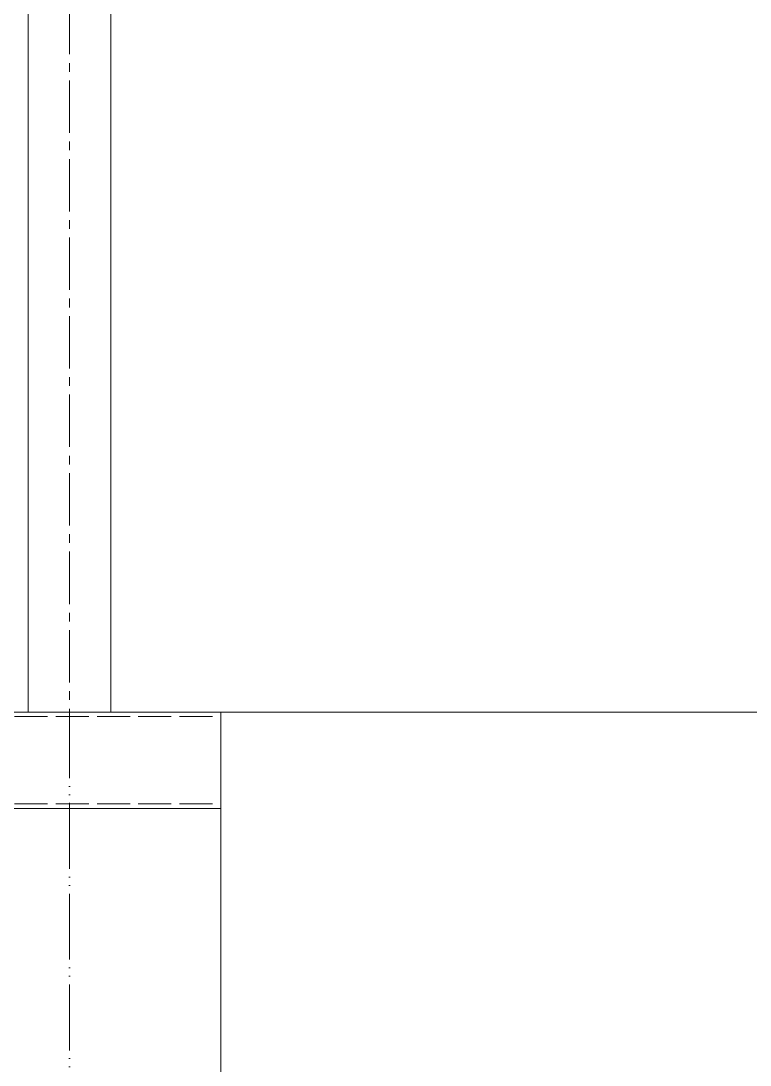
# Model space of a CAD drawing. Header units: millimetres. Extents: x 163705 to 1616509, y 81827 to 302547.
# Drawn here: x 1449659 to 1452311, y 141775 to 145575 of the extents above; entities that cross this region are included whole.
import ezdxf

# ---------------------------------------------------------------- set-up
doc = ezdxf.new("R2010")
doc.units = ezdxf.units.MM
doc.header["$LTSCALE"] = 10
for name, pattern in [('ACAD_ISO02W100', [15, 12, -3]), ('ACAD_ISO05W100', [33, 24, -3, 0, -3, 0, -3]), ('CENTER2', [28.575, 19.05, -3.175, 3.175, -3.175])]:
    doc.linetypes.add(name, pattern=pattern)
for name, color, linetype, lineweight in [('1-中心线', 1, 'CENTER2', 0), ('1-双点线', 8, 'ACAD_ISO05W100', 0), ('1-建筑轮廓', 7, 'Continuous', 20), ('1-虚线', 8, 'ACAD_ISO02W100', 0), ('1-钢构', 6, 'Continuous', 0)]:
    doc.layers.add(name, color=color, linetype=linetype, lineweight=lineweight)

# ---------------------------------------------------------------- blocks, each defined once
blk = doc.blocks.new('*U290')
for p, q in [((0, 14300.2), (0, 0)), ((300, 14300.2), (300, 0)), ((0, 0), (300, 0))]:
    blk.add_line(p, q)
at = {"layer": '1-中心线'}
blk.add_line((150, 14300.2), (150, 0), dxfattribs=at)
blk = doc.blocks.new('*U297')
for p, q in [((0, 350), (8100, 350)), ((8100, 350), (8100, 0)), ((0, 0), (8100, 0))]:
    blk.add_line(p, q)
at = {"layer": '1-虚线'}
for p, q in [((0, 334), (8100, 334)), ((0, 16), (8100, 16))]:
    blk.add_line(p, q, dxfattribs=at)

msp = doc.modelspace()

# ---------------------------------------------------------------- linework, layer by layer
at = {"layer": '1-双点线'}
msp.add_line((1449835.648, 143059.632), (1449835.648, 135335.06), dxfattribs=at)
at = {"layer": '1-建筑轮廓'}
msp.add_line((1430750.296, 143059.632), (1515696.37, 143059.632), dxfattribs=at)
msp.add_lwpolyline([(1442285.648, 143059.632), (1442285.648, 140059.632), (1447386.148, 140059.632), (1447386.148, 137559.632), (1450385.648, 137559.632), (1450385.648, 143059.632)], dxfattribs=at)

# ---------------------------------------------------------------- block references
at = {"layer": '1-钢构'}
for name, p in [('*U290', (1449685.648, 143059.632)), ('*U297', (1442285.648, 142709.632))]:
    msp.add_blockref(name, p, dxfattribs=at)

doc.saveas('drawing.dxf')
